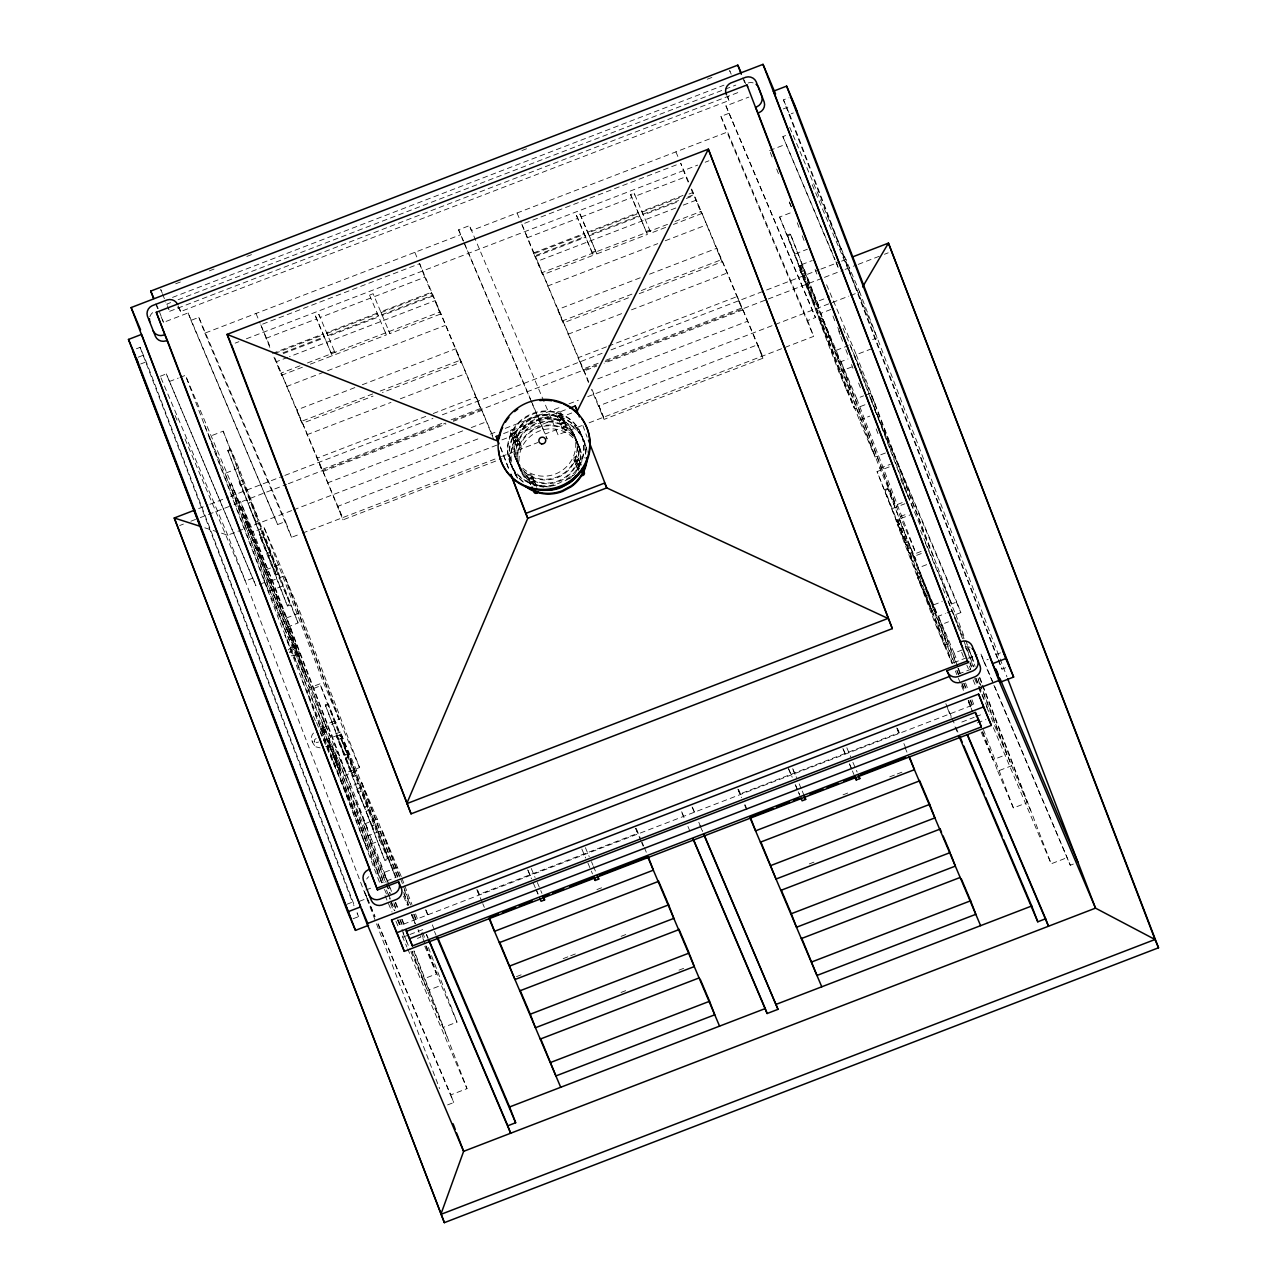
<?xml version="1.0" encoding="UTF-8"?>
<svg xmlns="http://www.w3.org/2000/svg" width="1287" height="1287" viewBox="0 0 1287 1287"><rect width="100%" height="100%" fill="white"/><g stroke="black" fill="none" stroke-linecap="round" stroke-linejoin="round"><path stroke-width="0.75" stroke-dasharray="5 3.75" d="M288.111 649.967L293.227 645.897L293.597 647.763L292.792 644.884L294.24 648.278L294.112 646.685M289.511 652.042L294.466 648.648L293.774 645.173L294.868 648.037M320.19 729.504L321.863 728.169L322.603 731.885C317.825 725.192 324.388 722.506 325.144 732.448L323.906 732.93L324.067 731.225M321.444 728.715L321.589 729.472M313.497 733.075C309.363 736.727 312.339 744.143 316.2 747.055M316.168 738.481L314.559 739.719L314.35 742.181C312.838 737.869 314.897 744.095 318.565 742.036M561.904 481.628L558.976 483.22A38.272 37.291 -23 0 1 507.625 446.122A38.272 37.291 -23 0 1 564.43 415.46A38.272 37.291 -23 0 1 567.76 478.474L563.368 480.839M565.122 480.743L568.05 479.166A38.272 37.291 -23 0 0 572.651 475.305M321.605 735.617C327.767 734.668 320.93 727.428 322.957 726.721M175.708 283.8L181.322 281.644M209.395 270.849L215.009 268.677M246.831 256.435L252.445 254.279M521.927 150.547L529.424 147.667M707.207 79.231L712.821 77.075M172.522 297.41L723.97 85.167M170.64 302.622L166.892 304.07L168.967 309.491L166.586 304.038M178.121 299.742L735.826 85.087M169.659 311.293L738.593 92.31M178.153 305.839L180.582 311.583L728.957 100.531L728.394 99.083A8.671 8.462 -23 0 1 728.04 96.058M161.148 316.843L163.497 322.394L188.111 312.918L277.638 524.549L285.505 521.525L291.554 537.322L300.675 533.815M728.812 113.369L720.945 116.393L807.609 320.576L815.475 317.535L725.965 105.904L748.809 97.104M188.111 312.918L190.975 320.383L198.825 317.358L285.505 521.525M136.39 348.777L140.09 347.345L146.235 361.84L354.311 905.372M997.393 658.268L783.477 99.871L789.028 97.732M531.563 402.155L458.606 229.81L469.465 225.627L558.043 434.765L581.788 425.611M138.192 357.191L145.704 354.311M783.22 108.928L790.717 106.049M198.825 317.358L204.874 333.156L460.505 234.765M589.092 422.812L813.657 336.374L726.994 132.207L471.364 230.582L469.465 225.627M140.685 363.98L146.235 361.84M783.477 99.871L789.639 114.382L793.339 112.95M269.803 347.377L260.794 324.823L419.642 263.69L492.776 435.971M596.83 253.909L588.03 232.899L638.609 213.433L647.393 234.443L596.83 253.909L580.035 214.076L576.479 215.444L585.263 236.454L534.7 255.92L521.862 224.356L678.844 163.932M235.151 343.13L238.899 341.698M246.38 338.803L697.683 165.106M705.179 162.226L708.912 160.778M282.995 352.783L324.211 336.921L315.412 315.926L318.983 314.559L335.762 354.392L386.341 334.926L385.199 331.949L388.771 330.582L389.897 333.542L440.476 314.076L435.296 300.563L289.527 356.66M318.983 314.559L320.125 317.519L370.688 298.053L369.546 295.093L373.117 293.709L389.897 333.542M580.035 214.076L588.835 235.071L639.398 215.605L630.614 194.61L634.169 193.243L650.965 233.076L665.942 227.3M160.183 376.271L166.296 373.922L255.904 585.746L166.296 373.922M838.11 267.503L782.866 136.599L788.995 134.25M265.975 338.352L316.554 318.886M381.917 314.72L432.48 295.254L424.823 277.22L374.26 296.686L373.117 293.709M527.043 237.87L577.606 218.404M581.177 217.036L631.756 197.571M688.175 182.143L685.891 176.737L635.311 196.203L634.169 193.243M169.24 381.579L178.233 378.121M180.035 377.429L185.441 375.354L272.104 579.52L367.535 828.78L362.435 830.742L315.588 720.382M769.594 150.515L785.81 144.273M272.506 353.426L323.069 333.96L332.207 355.759L305.984 365.846M533.558 252.944L584.137 233.478L593.259 255.276L542.696 274.742L535.038 256.708L533.558 252.944L533.896 253.732L584.475 234.266L593.259 255.276M587.692 232.11L638.272 212.645L647.393 234.443M683.043 195.415L641.827 211.277L643.307 215.026L678.892 201.335M274.71 353.491L323.407 334.749L332.207 355.759M326.978 333.381L377.541 313.915M381.113 312.548L431.676 293.082M642.165 212.065L679.633 197.651M688.995 194.047L692.744 192.6L701.528 213.61L673.439 224.421M327.767 335.553L378.346 316.087M642.969 214.237L678.555 200.547M687.918 196.943L693.548 194.771L692.406 191.811M283.333 353.571L324.549 337.725M432.818 296.042L382.239 315.508L380.775 311.76L431.354 292.294L440.476 314.076M535.038 256.708L585.601 237.242M589.173 235.875L639.736 216.409M686.389 198.455L693.87 195.56M287.661 357.384L276.448 361.695L281.628 375.225L304.102 366.57M675.804 207.995L537.516 261.213L542.696 274.742M683.268 205.116L696.364 200.08L701.528 213.61M331.065 352.799L334.636 351.415L335.762 354.392M592.117 252.316L595.688 250.933M646.267 231.467L649.822 230.1L650.965 233.076M299.951 365.846L281.258 373.037L302.091 423.423L373.101 396.09M307.432 362.966L440.106 311.904L460.939 362.29L382.448 392.503M667.535 224.372L542.326 272.554L563.143 322.957L630.421 297.056M674.999 221.493L701.174 211.422L721.991 261.808L637.902 294.176M286.438 386.567L325.691 371.46M327.558 370.736L445.286 325.418M547.506 286.084L657.754 243.645M665.234 240.766L706.354 224.952M230.856 449.227L227.815 450.386L247.024 500.498L250.064 499.324L223.198 431.177L209.331 436.518L268.629 591.409L282.496 586.068L290.154 604.118L287.114 605.276L260.569 537.934L259.25 534.459L262.291 533.285L269.948 551.319L266.908 552.493L259.25 534.459M806.161 284.379L779.616 217.02L791.762 212.355M354.842 387.612L296.911 409.909L302.091 423.423M362.323 384.733L455.759 348.761L460.939 362.29M640.202 277.783L557.979 309.427L563.143 322.957M649.549 274.179L716.827 248.278L721.991 261.808M372.747 393.919L301.721 421.251L322.554 471.637L445.897 424.163M380.212 391.039L460.569 360.103L481.402 410.505L453.362 421.283M631.933 294.144L562.789 320.769L583.606 371.155L596.701 366.119M641.28 290.556L721.637 259.62L742.454 310.022L604.166 363.24M779.616 217.02L787.274 235.054L790.315 233.896L790.652 234.684L818.516 305.518L815.475 306.676L807.818 288.642L810.858 287.468L818.516 305.518M228.153 451.19L231.193 450.016L238.851 468.05L257.722 517.358L254.681 518.532L256.016 522.007L259.057 520.833L277.944 570.157L274.903 571.315L248.359 503.973L251.399 502.799M790.652 234.684L787.612 235.859L814.14 303.201L817.197 302.027M306.901 434.765L391.007 402.397M400.337 398.809L465.749 373.632M567.969 334.282L622.152 313.433M631.499 309.829L726.817 273.15M238.851 468.05L224.984 473.391L284.282 628.281L298.15 622.94L271.605 555.598L268.565 556.756L287.451 606.08L290.492 604.906L298.15 622.94M795.269 253.893L807.399 249.211M339.076 719.353L323.423 682.496L309.556 687.821L231.467 484.089L229.794 484.732L289.092 639.623L290.765 638.979L306.419 675.836L304.746 676.495L245.447 521.589L247.12 520.945L325.209 724.694L339.076 719.353L279.778 564.462L264.125 527.59L250.257 532.931M885.424 452.992L875.031 456.998L859.378 420.125L800.08 265.235L812.226 260.553M262.291 533.285L243.404 483.976L240.363 485.135L239.044 481.66L242.085 480.501L259.057 520.833M798.503 266.329L801.544 265.17L809.201 283.204L790.315 233.896M864.961 404.778L854.568 408.783L799.822 269.82L802.863 268.645L810.52 286.679L879.841 468.323L895.495 505.196L904.166 501.866M425.772 416.393L317.374 458.108L322.554 471.637M433.236 413.513L476.222 396.975L481.402 410.505M606.467 346.846L578.442 357.625L583.606 371.155M608.333 346.123L737.29 296.493L742.454 310.022M198.632 508.606L208.011 505.003M209.878 504.279L228.619 497.072M230.502 496.348L282.979 476.142M284.861 475.418L432.947 418.42M442.31 414.816L603.506 352.767M611.019 349.887L764.719 290.733M766.585 290.009L819.079 269.803M820.945 269.08L839.687 261.872M841.569 261.148L849.066 258.269M441.795 423.423L322.184 469.449L343.018 519.851L501.866 458.703M451.142 419.819L481.032 408.317L494.031 440.267M598.198 363.224L583.252 368.967L588.432 382.496M605.678 360.344L742.1 307.834L762.918 358.22L604.07 419.369L591.553 389.864M270.72 581.145L284.588 575.804L300.241 612.676L359.54 767.567L345.656 772.908L253.249 531.676L240.476 501.56L238.578 502.284L251.367 532.4L306.419 675.836M179.649 525.546L183.397 524.099M190.894 521.219L198.391 518.323M200.273 517.599L232.143 505.341M234.009 504.617L286.502 484.411M288.368 483.703L445.833 423.101M453.33 420.205L597.651 364.655M605.147 361.776L766.36 299.726M768.226 299.002L822.586 278.089M824.468 277.365L843.21 270.141M845.076 269.417L856.322 265.09M858.204 264.382L882.576 255.003M884.442 254.279L888.191 252.831M787.274 235.054L806.482 285.167L809.539 283.993M799.822 269.82L807.48 287.854L810.52 286.679M327.365 482.979L463.787 430.469M471.267 427.59L486.213 421.83M597.763 378.893L747.28 321.364M800.08 265.235L815.733 302.091L829.6 296.766M291.634 510.601L227.751 535.183L220.109 532.721M293.516 509.877L480.92 437.741M490.283 434.137L497.779 431.258M505.276 428.362L561.502 406.724M568.999 403.845L578.362 400.241M587.741 396.637L773.262 325.225M775.144 324.501L848.793 296.155M850.594 295.463L859.636 291.988L1006.965 676.849M503.571 433.59L566.007 409.556M830.952 309.427L820.543 313.433L836.196 350.305L895.495 505.196M501.962 439.864L571.75 412.998M818.709 319.128L821.75 317.953L838.722 358.301L835.681 359.475M496.685 445.173L337.837 506.322L343.018 519.851M260.569 537.934L263.626 536.759L290.492 604.906M823.085 321.428L820.044 322.603L838.915 371.911L846.573 389.961L849.613 388.787L849.951 389.575L846.91 390.749L827.702 340.637L830.742 339.462M531.225 400.868L545.27 433.976L556.145 429.794L558.043 434.765M302.493 533.108L497.763 457.963M501.496 456.515L538.046 442.455M826.367 337.162L829.407 335.987M267.246 553.281L270.286 552.107L277.944 570.157M268.227 555.968L271.284 554.794M828.024 341.425L831.064 340.267L849.951 389.575M265.91 569.803L279.778 564.462M836.196 350.305L848.326 345.64M252.96 578.088L245.302 581.032L183.623 435.714M872.602 339.591L877.187 337.821L810.826 181.483M268.565 556.756L276.222 574.806L279.263 573.632M259.507 584.362L272.104 579.52M826.592 284.781L856.257 354.681L872.473 348.439M921.154 551.399L915.958 553.41L900.305 516.537L841.006 361.647L847.94 358.976M838.915 371.911L852.782 366.57M286.374 618.017L300.241 612.676M841.006 361.647L856.659 398.52L863.593 395.849M865.331 395.173L870.527 393.178L929.825 548.069M859.378 420.125L869.787 416.119M296.509 654.616C299.726 658.317 295.318 649.179 296.83 653.088M297.973 655.356L295.881 651.882L289.704 652.589M879.841 468.323L890.25 464.334M328.314 703.78L325.273 704.954L352.139 773.101L355.18 771.927L320.656 685.746L306.773 691.087L366.071 845.977L379.938 840.636L387.596 858.67L384.556 859.845L365.685 810.537L368.725 809.362L395.592 877.509L381.724 882.85L361.261 834.636M936.18 612.853L928.522 594.819L925.482 595.994L933.139 614.028L936.18 612.853L934.845 609.378L931.804 610.553L877.074 471.589L890.942 466.248M884.732 489.623L887.773 488.449L906.981 538.561L903.941 539.72L877.074 471.589M325.595 705.743L328.635 704.568L355.18 771.927M888.11 489.237L885.07 490.411L911.598 557.77L914.639 556.595L915.974 560.07L912.933 561.245M336.293 722.618L322.426 727.943L381.724 882.85M892.711 508.445L904.858 503.78M359.54 767.567L343.886 730.694L330.019 736.035L240.476 501.56M900.305 516.537L907.238 513.867M397.49 877.187L356.756 770.816L341.119 733.944L327.236 739.285L382.255 882.979M952.541 663.481L897.538 519.787L911.405 514.446M336.486 736.228L339.527 735.054L347.184 753.088L344.144 754.262L336.486 736.228L364.35 807.062L367.39 805.887M895.945 520.897L898.986 519.723L915.974 560.07M328.426 745.591C332.432 751.061 330.63 742.856 328.7 740.266L327.461 740.749L329.07 742.551M337.821 739.703L340.862 738.529L348.52 756.563L367.728 806.676L364.688 807.85L345.817 758.526L348.857 757.367L356.515 775.401L375.386 824.71L372.345 825.884L373.68 829.359L376.721 828.184L395.592 877.509M331.354 747.087L330.888 745.977C329.182 746.476 328.78 736.92 323.52 740.733M334.491 758.477L331.145 749.645L332.722 749.034L340.83 770.076L339.253 770.688L334.202 757.834M331.499 750.482L335.762 761.437M332.175 751.399L332.014 750.997M331.917 751.367L331.145 749.645M334.17 757.625L333.478 755.775L334.411 756.82M333.478 755.775L336.969 762.982M903.603 538.931L906.643 537.773L887.773 488.449M337.001 757.657L334.829 758.493L335.376 759.797L337.532 758.96L335.231 759.443M334.974 758.847L337.13 758.011M344.482 755.051L347.522 753.892M345.479 757.737L348.52 756.563M905.276 543.211L908.316 542.036L934.845 609.378M334.829 759.378L336.695 762.515L335.762 760.907M338.98 769.176L335.939 761.888M356.756 770.816L342.889 776.158L383.606 882.528M897.538 519.787L913.175 556.66L923.583 552.654M345.817 758.526L353.475 776.576L356.515 775.401M399.372 876.881L377.22 819.031L361.583 782.158L347.699 787.499L384.137 882.673M926.656 564.655L918.001 568.001L933.638 604.874L957.222 666.457M379.938 840.636L361.068 791.328L358.027 792.486L356.692 789.011L359.733 787.853L376.721 828.184M916.151 573.68L919.191 572.522L926.849 590.556L923.809 591.73L916.151 573.68L897.28 524.372L900.321 523.198L898.986 519.723M917.486 577.171L920.527 575.997L928.184 594.031L925.144 595.205L917.486 577.171L936.357 626.479L944.014 644.514L947.055 643.339L947.393 644.127L944.352 645.302L925.144 595.205M954.423 663.175L907.978 541.248L904.938 542.406L924.146 592.519L927.187 591.344M369.063 810.15L366.023 811.325L384.893 860.633L387.934 859.459M377.22 819.031L363.352 824.372L385.505 882.222M933.638 604.874L942.309 601.528M920.462 530.373L951.688 603.941L956.772 601.994L960.826 612.58L955.742 614.543L925.289 542.808M401.254 876.56L382.046 830.372L368.162 835.697L386.036 882.367M957.753 666.586L938.464 616.2L945.398 613.529M947.119 612.869L952.332 610.875L963.046 638.867M391.489 891.376L371.589 839.365L366.489 841.328L320.431 732.802M936.357 626.479L948.503 621.798M397.683 867.229L383.816 872.57L387.387 881.901M938.464 616.2L954.101 653.072L967.985 647.731L972.795 659.073M953.747 662.676L965.877 658.011M365.942 890.009L373.133 887.242M968.097 658.252L977.106 654.777M346.895 904.246L352.461 902.123L353.989 905.742M995.848 654.649L1001.399 652.509M359.411 901.318L367.068 898.374L374.871 916.762M1073.358 864.06L1070.301 865.234L980.71 653.394L983.638 661.068L988.239 659.298M958.558 674.018L970.704 669.353L969.272 665.62M353.056 918.757L358.606 916.617L357.175 912.869M998.165 660.086L1002.01 669.143L1005.71 667.712M897.473 729.456L898.76 732.834L739.912 793.966L738.625 790.588M403.507 924.179L972.425 705.196M402.879 937.193L408.156 935.166M409.909 934.491L423.986 929.069M961.823 722.055L974.13 717.326M975.9 716.65L982.93 713.947M417.406 938.384L420.865 937.049L418.018 929.584M977.283 722.892L985.955 719.562M596.927 889.574L602.525 887.419M843.033 794.851L848.648 792.679M889.751 776.865L895.366 774.71M897.232 773.986L902.831 771.83M425.804 945.929L436.518 973.921L422.651 979.262L411.937 951.27M981.209 732.11L992.937 759.764L1006.804 754.423L982.528 690.974M413.819 950.948L443.114 1027.46L456.982 1022.119L441.328 985.263L427.461 990.604L412.467 951.415M982.753 731.917L997.747 771.106L1011.63 765.765L978.04 678.056M516.473 976.624L522.088 974.468M563.191 958.638L568.806 956.482M570.672 955.758L576.27 953.603M621.122 936.341L626.737 934.185M809.298 863.915L814.912 861.759M997.747 771.106L1013.4 807.963L1027.267 802.621L982.271 685.054M621.026 992.454L626.64 990.298M678.973 970.157L684.571 968.001M378.185 923.809L450.804 1094.883L467.004 1088.641L414.35 951.093M993.387 727.686L1051.157 863.802L1067.373 857.56M447.603 1104.906L453.732 1102.541L450.804 1094.883M325.708 746.46L329.182 745.945L327.509 743.436L328.732 746.299M320.141 747.86L315.894 746.846M291.216 655.823C294.61 655.726 298.021 653.555 296.654 654.97M204.826 527.815L218.211 532.11M340.83 770.076L332.722 749.034M336.422 763.191L336.1 762.306M789.719 127.268L859.636 291.988M782.866 136.599L835.183 259.845M835.955 261.679L838.304 267.197M744.095 79.923L745.672 83.623M742.728 77.944L745.076 83.494M791.425 206.821L788.674 200.338L791.537 207.802M843.017 328.378L875.337 404.52M983.638 661.068L1070.301 865.234M870.109 397.812L956.772 601.994M874.163 408.413L960.826 612.58M731.209 74.212L729.665 70.592L731.048 74.212M900.755 479.584L934.635 559.411M942.824 588.465L946.733 597.683M964.06 638.513L947.522 599.533L962.515 638.722M969.32 666.103L970.704 669.353M974.613 678.555L977.734 685.939M978.522 687.773L980.871 693.307M986.341 706.209L989.783 714.317M991.167 717.551L1032.094 813.963M727.123 96.219L728.957 100.531M806.482 285.167L814.14 303.201M966.843 665.154L968.403 668.822M973.085 679.858L976.206 687.226M846.91 390.749L854.568 408.783M725.965 105.904L815.475 317.535M924.146 592.519L931.804 610.553M944.352 645.302L952.01 663.352L933.139 614.028M958.397 678.378L960.745 683.896M961.518 685.746L963.866 691.28M968.564 702.332L972.473 711.55L968.194 700.353M945.832 703.667L951.302 716.537M952.09 718.371L955.211 725.739M955.984 727.573L958.332 733.091M955.002 726.817L958.139 734.169M675.9 151.866L678.651 158.349M688.529 181.644L680.71 163.208L685.891 176.737M691.666 189.012L762.564 356.049M691.248 189.366L693.548 194.771M897.409 728.329L900.482 735.537M903.876 743.548L906.177 748.954M896.701 727.975L898.76 732.834M905.018 747.57L907.367 753.104M630.614 194.61L638.272 212.645M846.846 747.795L850.675 756.804M852.911 762.371L857.126 772.023M843.275 749.163L846.347 756.37M849.742 764.381L852.042 769.787M842.888 748.519L845.945 755.742M849.34 763.738L851.64 769.159M852.412 770.961L853.941 774.565M576.479 215.444L584.137 233.478M792.712 768.629L796.54 777.638M799.163 783.847L801.463 789.253M802.235 791.071L804.52 796.476M793.082 769.787L796.138 777.01M788.368 768.194L792.197 777.219M795.607 785.215L799.436 794.24M788.738 769.353L791.811 776.576M795.205 784.571L797.506 789.993M798.262 791.795L799.806 795.398M517.052 213.015L521.171 222.731M521.862 224.356L588.722 381.869M591.859 389.253L603.716 417.181M738.561 789.462L741.634 796.685M745.028 804.681L747.329 810.102M737.853 789.108L741.489 797.65M744.61 805.035L746.959 810.553M573.793 433.96A31.58 30.775 -23 0 1 539.124 475.852A31.58 30.775 -23 0 1 520.061 426.077A31.58 30.775 -23 0 1 573.793 433.96L575.112 437.033A31.58 30.775 -23 0 1 540.427 478.941A31.58 30.775 -23 0 1 521.364 429.166A31.58 30.775 -23 0 1 575.112 437.033M575.402 437.741A31.58 30.775 -23 0 1 540.717 479.633A31.58 30.775 -23 0 1 521.669 429.858A31.58 30.775 -23 0 1 575.402 437.741L576.705 440.814A31.58 30.775 -23 0 1 542.036 482.722A31.58 30.775 -23 0 1 522.972 432.947A31.58 30.775 -23 0 1 576.705 440.814M577.01 441.521A31.58 30.775 -23 0 1 542.326 483.413A31.58 30.775 -23 0 1 523.278 433.639A31.58 30.775 -23 0 1 577.01 441.521L578.313 444.594M578.619 445.302L579.922 448.375M560.987 413.095A2.365 2.301 -23 0 1 558.381 416.248A2.365 2.301 -23 0 1 556.949 412.516A2.365 2.301 -23 0 1 560.987 413.095L562.29 416.184A2.365 2.301 -23 0 1 559.684 419.321A2.365 2.301 -23 0 1 558.268 415.588A2.365 2.301 -23 0 1 562.29 416.184M562.58 416.875A2.365 2.301 -23 0 1 559.99 420.029A2.365 2.301 -23 0 1 558.558 416.296A2.365 2.301 -23 0 1 562.58 416.875L563.899 419.964A2.365 2.301 -23 0 1 561.293 423.101A2.365 2.301 -23 0 1 559.861 419.369A2.365 2.301 -23 0 1 563.899 419.964M564.189 420.656A2.365 2.301 -23 0 1 561.582 423.809A2.365 2.301 -23 0 1 560.167 420.077A2.365 2.301 -23 0 1 564.189 420.656L565.492 423.745A2.365 2.301 -23 0 1 562.902 426.882A2.365 2.301 -23 0 1 561.47 423.15A2.365 2.301 -23 0 1 565.492 423.745M565.797 424.437A2.365 2.301 -23 0 1 563.191 427.59A2.365 2.301 -23 0 1 561.759 423.857A2.365 2.301 -23 0 1 565.797 424.437L567.1 427.525A2.365 2.301 -23 0 1 564.51 430.662A2.365 2.301 -23 0 1 563.079 426.93A2.365 2.301 -23 0 1 567.1 427.525M578.185 458.059A2.365 2.301 -23 0 1 575.595 461.196A2.365 2.301 -23 0 1 574.163 457.464A2.365 2.301 -23 0 1 578.185 458.059L579.504 461.132A2.365 2.301 -23 0 1 576.898 464.269A2.365 2.301 -23 0 1 575.466 460.553A2.365 2.301 -23 0 1 579.504 461.132M579.793 461.84A2.365 2.301 -23 0 1 577.187 464.977A2.365 2.301 -23 0 1 575.772 461.245A2.365 2.301 -23 0 1 579.793 461.84L581.097 464.913A2.365 2.301 -23 0 0 578.265 463.545A2.365 2.301 -23 0 0 576.576 466.232A2.365 2.301 -23 0 0 579.118 468.066M556.563 414.8L557.866 417.889M558.172 418.581L559.475 421.669M559.765 422.361L561.084 425.45M561.373 426.142L562.692 429.231M573.777 459.749L575.08 462.837M575.369 463.529L576.689 466.618M576.978 467.31L578.281 470.398M458.606 229.81L463.304 240.846M464.076 242.68L530.437 399.034M532.335 403.989L547.168 438.947L545.27 433.976M692.551 807.56L695.672 814.928M698.793 822.28L702.702 831.482M692.1 807.013L695.237 814.365M699.919 825.401L702.252 830.919M681.692 811.743L684.813 819.111M687.934 826.463L690.282 831.981M682.03 813.03L684.378 818.548M514.88 430.839A2.365 2.301 -23 0 1 512.29 433.992A2.365 2.301 -23 0 1 510.859 430.26A2.365 2.301 -23 0 1 514.88 430.839L516.184 433.928A2.365 2.301 -23 0 1 513.593 437.065A2.365 2.301 -23 0 1 512.162 433.333A2.365 2.301 -23 0 1 516.184 433.928M516.489 434.62A2.365 2.301 -23 0 1 513.883 437.773A2.365 2.301 -23 0 1 512.451 434.041A2.365 2.301 -23 0 1 516.489 434.62L517.792 437.709A2.365 2.301 -23 0 1 515.202 440.846A2.365 2.301 -23 0 1 513.77 437.113A2.365 2.301 -23 0 1 517.792 437.709M518.098 438.4A2.365 2.301 -23 0 1 515.492 441.538A2.365 2.301 -23 0 1 514.06 437.821A2.365 2.301 -23 0 1 518.098 438.4L519.401 441.489A2.365 2.301 -23 0 1 516.795 444.626A2.365 2.301 -23 0 1 515.379 440.894A2.365 2.301 -23 0 1 519.401 441.489M519.691 442.181A2.365 2.301 -23 0 1 517.101 445.318A2.365 2.301 -23 0 1 515.669 441.602A2.365 2.301 -23 0 1 519.691 442.181L521.01 445.27A2.365 2.301 -23 0 1 518.404 448.407A2.365 2.301 -23 0 1 516.972 444.675A2.365 2.301 -23 0 1 521.01 445.27M532.094 475.788A2.365 2.301 -23 0 1 529.488 478.941A2.365 2.301 -23 0 1 528.056 475.209A2.365 2.301 -23 0 1 532.094 475.788L533.397 478.877A2.365 2.301 -23 0 1 530.791 482.014A2.365 2.301 -23 0 1 529.375 478.281A2.365 2.301 -23 0 1 533.397 478.877M533.687 479.568A2.365 2.301 -23 0 1 531.097 482.722A2.365 2.301 -23 0 1 529.665 478.989A2.365 2.301 -23 0 1 533.687 479.568L535.006 482.657M535.295 483.349L536.615 486.438M510.456 432.545L511.776 435.633M512.065 436.325L513.384 439.414M513.674 440.106L514.977 443.195M515.283 443.886L516.586 446.975M527.67 477.493L528.973 480.582M529.279 481.274L530.582 484.362A2.365 2.301 -23 0 1 531.772 481.435A2.365 2.301 -23 0 1 534.829 482.303A2.365 2.301 -23 0 1 534.169 485.376M514.848 456.644L516.167 459.732M516.457 460.424L517.76 463.513M518.066 464.205L519.369 467.294M519.675 467.985L520.978 471.058M414.832 252.349L416.891 257.207M636.357 828.796L640.186 837.821M642.052 842.229L643.58 845.832M644.353 847.634L646.653 853.04M635.649 828.442L640.829 840.684M641.618 842.535L643.178 846.219M369.546 295.093L386.341 334.926M585.392 847.634L589.221 856.643M591.473 861.679L593.017 865.298M593.387 866.457L596.074 872.506M581.821 849.002L585.649 858.011M587.918 863.062L592.503 873.889M315.412 315.926L323.069 333.96M531.258 868.468L535.07 877.477M537.339 882.528L541.94 893.339M528.088 870.479L531.145 877.686M536.068 889.301L538.368 894.722M527.686 869.835L531.515 878.86M533.381 883.252L537.982 894.079M255.984 313.481L260.119 323.214M260.794 324.823L270.978 348.793M274.887 358.011L342.648 517.664M273.97 357.191L281.628 375.225M477.509 889.944L480.566 897.152M476.801 889.59L481.981 901.817M482.77 903.667L484.33 907.351M204.874 333.156L291.554 537.322M190.975 320.383L277.638 524.549M178.813 307.271L180.582 311.583M426.061 910.134L429.182 917.486M432.303 924.854L434.652 930.372M434.459 931.45L436.02 935.134M162.275 293.195L160.746 289.575L165.814 302.236M239.044 481.66L256.016 522.007M426.592 934.475L428.153 938.159M426.319 934.587L427.879 938.271M156.242 304.038L158.591 309.588M155.647 303.909L157.995 309.443M204.52 425.177L291.184 629.343M403.539 896.219L407.448 905.437M411.357 914.655L415.283 923.873L411.776 914.51M424.79 946.267L436.518 973.921M288.417 626.801L301.19 656.917L299.308 657.641L286.518 627.525L290.765 638.979L231.467 484.089M356.692 789.011L373.68 829.359M263.819 580.067L350.482 784.25M367.535 828.78L280.856 624.613L185.441 375.354M371.589 839.365L284.91 635.199L380.341 884.475M325.144 732.448L323.632 728.683M323.327 729.021L323.97 730.549M328.845 742.02L329.375 743.291M301.962 679.745L387.95 882.287M334.443 758.22L335.424 760.569M313.401 716.248L315.749 721.766M384.475 889.317L386.534 894.175M390.444 903.394L393.581 910.778M397.49 919.996L400.627 927.364M402.879 932.673L410.135 949.758M410.907 951.608L447.924 1038.802M385.022 895.511L392.052 912.065M395.962 921.251L399.083 928.619M402.204 935.971L406.885 947.007M407.673 948.841L467.004 1088.641M160.988 377.879L227.751 535.183L375.804 921.926M175.048 415.492L177.381 421.01M366.473 896.219L364.141 890.701L367.068 898.374M367.262 898.069L375.064 916.457M378.008 924.13L453.732 1102.541M357.078 912.982L358.606 916.617M334.202 755.968L334.684 757.528M334.411 756.499L336.534 762.113M334.443 757.383L333.864 755.919L334.797 758.413M338.561 768.741L339.253 770.688M334.684 757.19L336.647 762.354L335.923 760.601M334.636 757.271L335.28 758.944M335.65 760.038L336.052 760.89M335.312 759.185L335.73 760.07M789.639 114.382L997.698 657.898M998.422 659.764L1002.01 669.143M856.257 354.681L951.688 603.941M955.742 614.543L964.977 638.658M965.684 640.524L974.935 664.671M979.938 677.734L982.078 683.333M982.785 685.199L1051.157 863.802M967.985 647.731L975.128 666.393M979.407 677.589L981.547 683.188M854.874 356.306L914.172 511.196M963.754 640.733L973.76 666.859M850.787 346.83L858.638 367.358M859.346 369.224L909.362 499.855M965.379 646.187L973.229 666.714M978.233 679.777L981.804 689.108M969.722 661.566L971.878 667.165M976.157 678.362L989.011 711.952M969.915 663.288L971.347 667.02M975.626 678.217L984.925 702.477M837.789 327.381L839.928 332.979M770.302 152.349L772.425 157.899M776.672 168.967L778.78 174.501M797.248 222.731L799.388 228.33M802.251 235.794L804.391 241.393M815.105 269.385L817.245 274.984M832.962 316.055L835.118 321.653M838.69 330.984L840.121 334.717M840.829 336.583L842.969 342.181M845.832 349.646L847.972 355.244M851.527 364.511L852.943 368.227M858.622 383.076L860.762 388.642M876.174 428.925L878.313 434.491M961.679 652.252L963.786 657.786M856.659 398.52L915.958 553.41M954.101 653.072L956.965 660.537M965.54 682.93L967.679 688.529M971.975 699.726L974.822 707.19M983.397 729.584L1013.4 807.963M958.461 668.452L960.601 674.05M964.172 683.381L967.036 690.846M970.607 700.176L973.471 707.641M957.93 668.323L960.07 673.921M963.641 683.252L966.505 690.717M970.076 700.048L972.94 707.512M982.222 731.772L992.937 759.764M838.722 358.301L837.403 354.826L834.362 356L815.475 306.676M810.858 287.468L829.745 336.792L826.704 337.95L807.48 287.854M928.522 594.819L947.393 644.127M957.287 670.64L958.718 674.372M962.29 683.703L964.43 689.301M968.709 700.498L971.572 707.963M801.544 265.17L802.863 268.645M815.733 302.091L875.031 456.998M913.175 556.66L953.908 663.03M956.756 670.495L958.188 674.227M961.759 683.558L964.623 691.022M955.404 670.945L956.82 674.678M807.609 320.576L813.657 336.374M720.945 116.393L726.994 132.207M947.747 708.847L951.109 717.615M762.918 358.22L757.737 344.707L598.905 405.839L604.07 419.369M582.882 425.547L587.129 437.194M500.386 446.782L509.507 470.608M500.434 447.409L508.848 469.417M419.642 263.69L424.823 277.22M635.762 828.233L637.708 833.316L478.861 894.449L476.914 889.381M425.627 909.796L428.314 916.827M401.978 878.426L404.118 884.024M404.826 885.89L411.969 904.552M415.556 913.883L418.404 921.347M422.699 932.544L424.839 938.143M428.41 947.473L456.982 1022.119M284.588 575.804L343.886 730.694M382.046 830.372L399.903 877.026M400.611 878.892L402.751 884.491M403.474 886.357L410.617 905.018M414.189 914.349L417.052 921.814M421.332 933.011L423.471 938.609M426.335 946.074L441.328 985.263M404.375 889.944L410.086 904.874M413.658 914.204L416.521 921.669M422.94 938.464L425.096 944.063M264.125 527.59L323.423 682.496M361.583 782.158L398.005 877.332M403.732 892.261L408.719 905.324M412.29 914.655L415.154 922.119M403.909 893.982L408.204 905.179M341.119 733.944L396.123 877.654M270.286 552.107L251.062 502.01L248.021 503.185L266.908 552.493M223.198 431.177L242.085 480.501M263.626 536.759L282.496 586.068M320.656 685.746L339.527 735.054M340.862 738.529L359.733 787.853M274.903 571.315L276.222 574.806M352.139 773.101L353.475 776.576M227.815 450.386L246.702 499.71M325.273 704.954L344.144 754.262M395.769 902.573L397.924 908.172M402.204 919.368L405.067 926.833M388.111 883.767L390.958 891.231M395.254 902.428L397.393 908.027M401.673 919.224L404.536 926.688M386.743 884.233L390.315 893.564M393.886 902.895L396.026 908.493M400.321 919.69L403.169 927.155M386.213 884.089L389.784 893.419M394.079 904.616L395.495 908.349M399.79 919.545L402.654 927.01M296.637 651.946L297.731 654.81M388.433 893.87L394.852 910.665M398.423 919.996L401.287 927.46M401.994 929.327L406.998 942.39M386.47 889.993L390.041 899.323M390.749 901.19L394.337 910.52M397.908 919.851L400.756 927.316M328.7 740.266L330.888 745.977M159.298 311.406L163.497 322.394M376.528 923.809L439.623 1088.641M140.09 347.345L352.461 902.123M323.343 727.927L322.458 725.578M331.676 750.788L331.869 750.578M335.746 761.614L336.148 762.724M247.12 520.945L251.367 532.4M323.632 729.745L324.227 731.306M312.001 740.588L312.5 742.068M517.792 478.233A38.272 37.291 -23 0 1 535.505 421.106A38.272 37.291 -23 0 1 586.792 451.673M530.743 484.475A2.365 2.301 -23 0 1 533.783 481.981A2.365 2.301 -23 0 1 534.909 485.649M578.474 469.9A2.365 2.301 -23 0 1 578.973 468.806M579.407 468.758A2.365 2.301 -23 0 1 577.043 465.54A2.365 2.301 -23 0 1 581.113 465.09M537.676 485.778A38.272 37.291 -23 0 1 510.215 436.599A38.272 37.291 -23 0 1 564.14 415.846A38.272 37.291 -23 0 1 576.56 470.817M555.469 485.151A38.272 37.291 -23 0 1 539.623 486.116M516.972 477.332A38.272 37.291 -23 0 1 536.743 421.46A38.272 37.291 -23 0 1 587.097 452.38M530.421 483.912A31.58 30.775 -23 0 1 539.446 430.984A31.58 30.775 -23 0 1 581.467 464.269M522.972 481.483A38.272 37.291 -23 0 1 533.912 417.326A38.272 37.291 -23 0 1 584.845 457.673M523.262 482.175A38.272 37.291 -23 0 1 534.202 418.034A38.272 37.291 -23 0 1 585.135 458.365M550.209 486.776A31.58 30.775 -23 0 1 517.824 451.399A31.58 30.775 -23 0 1 560.392 426.994A31.58 30.775 -23 0 1 575.064 472.522M573.101 475.16A31.58 30.775 -23 0 1 568.404 479.778M543.934 487.194A31.58 30.775 -23 0 1 519.498 446.862A31.58 30.775 -23 0 1 564.639 429.472A31.58 30.775 -23 0 1 573.407 475.852M578.153 469.803A2.365 2.301 -23 0 1 579.134 467.68M534.169 484.99A2.365 2.301 -23 0 1 536.325 485.907M533.864 485.826A2.365 2.301 -23 0 1 535.665 485.859M149.855 316.731A8.671 8.462 -23 0 1 154.585 311.454M177.509 306.982A8.671 8.462 -23 0 1 180.035 310.135M748.197 82.979A8.671 8.462 -23 0 1 753.329 82.915M965.186 646.894A8.671 8.462 -23 0 1 970.269 647.441M366.698 879.021A8.671 8.462 -23 0 1 368.774 876.704M377.204 313.127L326.641 332.593L328.105 336.341L378.684 316.875L377.204 313.127M314.189 741.36L314.157 741.425"/><path stroke-width="1.5" d="M862.612 286.921L888.432 243.114L1158.525 947.779L444.369 1222.65L174.26 517.985L194.884 510.054M153.539 298.407L150.74 291.087L737.821 65.138L740.958 72.522M1158.525 947.779L1155.018 939.494L440.846 1214.381L463.626 1151.334L367.004 923.712L131.129 307.561L763.014 64.35L775.578 93.967M377.493 889.928L369.594 869.32L368.114 869.883A8.671 8.462 -23 0 0 363.368 880.195L371.412 900.594A8.671 8.462 -23 0 0 381.837 905.083L396.863 899.291A8.671 8.462 -23 0 0 401.624 888.979L398.632 881.804L377.493 889.928L156.29 312.291L746.943 84.958L747.667 86.647M128.475 339.43L141.602 334.379L360.746 906.836L347.619 911.888L128.475 339.43L135.537 356.065M773.487 91.168L786.63 86.116L794.481 104.601L1013.625 677.059L1000.482 682.126L992.631 663.625L773.487 91.168L775.064 94.868M369.884 869.433L167.342 340.347L164.897 334.604L163.417 335.167A8.671 8.462 -23 0 1 153.008 330.695M167.342 340.347L165.862 340.91A8.671 8.462 -23 0 1 155.454 336.438L147.394 316.039A8.671 8.462 -23 0 1 152.156 305.711L167.197 299.935A8.671 8.462 -23 0 1 177.606 304.408M726.511 94.788L725.965 93.34A8.671 8.462 -23 0 1 730.71 83.028L745.752 77.252A8.671 8.462 -23 0 1 756.177 81.724L761.791 96.38A8.671 8.462 -23 0 1 757.029 106.692L755.549 107.271L757.995 112.999L759.475 112.436A8.671 8.462 -23 0 0 764.221 102.123L758.606 87.452A8.671 8.462 -23 0 0 756.064 84.298M852.814 256.821L888.432 243.114L1155.018 939.494L1095.51 908.139L998.889 680.501L763.014 64.35M499.034 443.758L496.219 436.422L499.887 435.006M569.691 408.14L575.192 406.016L577.268 410.875L708.349 149.163L892.309 628.619L411.052 813.851L227.091 334.395L708.349 149.163L892.309 628.619M510.955 474.919L525.707 513.433L604.681 483.027L606.74 487.886L887.982 618.436L406.724 803.667L527.767 518.291L510.923 474.276M376.769 888.239L967.422 660.907L968.146 662.596L946.991 670.736L947.554 672.184A8.671 8.462 -23 0 0 957.962 676.656L973.004 670.865A8.671 8.462 -23 0 0 977.75 660.553L972.135 645.881A8.671 8.462 -23 0 0 961.727 641.409L960.247 641.988L962.692 647.715M401.077 887.531L949.436 676.479L949.983 677.911A8.671 8.462 -23 0 0 960.392 682.383L975.433 676.608A8.671 8.462 -23 0 0 980.195 666.296L974.581 651.624A8.671 8.462 -23 0 0 972.039 648.471M992.631 663.625L1005.774 658.574L1013.625 677.059M367.004 923.712L998.889 680.501M347.619 911.888L355.469 930.372L368.597 925.321M391.521 920.06L978.587 694.095L991.344 725.401L404.279 951.35L391.521 920.06L399.372 938.545M396.428 932.866L983.493 706.901L991.344 725.401M405.807 929.616L409.652 938.673L978.587 719.69L981.354 726.914L412.419 945.897L406.274 931.402L975.192 712.419L981.354 726.914M498.696 914.188L489.333 917.792L494.514 931.321L653.362 870.173L648.181 856.659L599.485 875.401M502.445 912.74L515.556 907.705M519.304 906.257L532.416 901.206M549.082 894.787L543.468 896.959L544.594 899.919L541.039 901.286L539.897 898.326M552.831 893.355L564.076 889.027M569.691 886.856L594.031 877.493L595.173 880.453L598.745 879.085L597.602 876.109M772.86 808.654L750.385 817.309L755.566 830.839L914.413 769.69L909.877 757.866M776.608 807.222L789.719 802.171M793.468 800.723L799.082 798.567M810.15 794.304L823.262 789.269M827.01 787.821L838.239 783.493M843.854 781.338L855.099 777.01L856.241 779.97L859.796 778.603L858.67 775.643M860.536 774.919L905.485 757.609M804.52 796.476L805.662 799.436L802.091 800.82L800.964 797.843M499.324 942.663L658.172 881.515M760.376 842.181L919.224 781.032M509.797 965.99L668.645 904.858L673.825 918.387L514.977 979.52L499.613 942.036M770.849 865.524L929.697 804.375L934.877 817.905L776.029 879.037L760.681 841.553M519.787 990.861L678.635 929.729M780.839 890.379L939.687 829.246M520.077 990.234L530.26 1014.204L689.108 953.072L678.925 929.101M781.145 889.767L791.312 913.722L950.16 852.589L943.114 836.003M540.25 1039.076L699.098 977.927M801.302 938.593L960.15 877.461M550.723 1062.418L709.571 1001.27L714.735 1014.799L555.904 1075.932L540.54 1038.448M811.775 961.936L970.623 900.787L975.803 914.317L816.955 975.466L801.608 937.966M437.773 937.724L509.604 1106.949L765.234 1008.558L767.132 1013.512L777.991 1009.346L704.262 835.15M776.093 1004.375L1031.724 905.984L1037.772 921.798L1045.639 918.757L1048.487 926.222L967.293 734.941M428.925 939.993L507.786 1125.771L515.653 1122.747L509.604 1106.949M201.013 526.592L174.26 517.985L444.369 1222.65M790.894 97.024L797.039 111.519M1003.265 651.785L1009.41 666.296M995.977 669.16L998.326 674.678M999.886 678.346L1077.959 862.29M975.514 712.451L978.587 719.69M946.991 670.736L949.436 676.479M967.567 734.829L1045.639 918.757M959.893 736.775L962.242 742.293M963.802 745.961L980.195 784.587M981.756 788.271L984.088 793.789M985.649 797.473L1002.058 836.1M1003.619 839.767L1031.724 905.984M958.912 736.019L1037.772 921.798M919.529 780.421L929.697 804.375M939.993 828.619L941.553 832.303M961.228 878.667L970.623 900.787M908.944 756.788L980.614 925.659M858.268 774.999L859.796 778.603M854.697 776.367L856.241 779.97M804.134 795.833L805.662 799.436M750.096 817.937L821.766 986.791M703.812 834.603L777.991 1009.346M693.403 839.333L765.234 1008.558M692.953 838.786L767.132 1013.512M496.219 436.422L498.278 441.28L227.091 334.395L230.679 342.873M525.707 513.433L527.767 518.291L606.74 487.886L588.497 440.218M658.461 880.903L668.645 904.858M700.176 979.15L709.571 1001.27M647.876 857.271L719.562 1026.141M597.216 875.482L598.745 879.085M593.645 876.849L595.173 880.453M543.066 896.315L544.594 899.919M489.028 918.419L560.714 1087.274M436.792 936.968L515.653 1122.747M429.44 941.955L510.649 1133.236L507.786 1125.771M150.74 291.087L153.877 298.487M156.29 312.291L164.897 334.604M131.129 307.561L140.556 329.762M138.063 362.886L132.674 350.193L351.206 919.465M361.534 908.686L367.825 923.471M786.63 86.116L1005.774 658.574M1007.689 678.732L1095.51 908.139L463.626 1151.334L456.612 1132.994M995.543 669.192L1000.482 682.126M757.995 112.999L960.536 642.084M746.943 84.958L968.146 662.596M737.821 65.138L741.328 74.276M978.587 694.095L983.493 706.901M950.803 854.278L955.34 866.119L796.492 927.251L791.312 913.722M575.192 406.016L579.407 417.02M689.752 954.761L694.272 966.585L535.44 1027.734L530.26 1014.204M231.403 344.578L411.052 813.851M398.632 881.804L399.179 883.236A8.671 8.462 -23 0 1 394.433 893.548L379.392 899.34A8.671 8.462 -23 0 1 368.983 894.867M409.652 938.673L412.419 945.897M400.064 940.379L404.279 951.35M453.104 1123.824L455.212 1129.326M136.325 357.915L355.469 930.372M586.904 457.561A38.272 37.291 -23 0 1 570.961 486.036L562.178 490.781A38.272 37.291 -23 0 1 526.142 486.438M587.194 458.252A38.272 37.291 -23 0 1 571.267 486.727L562.467 491.473A38.272 37.291 -23 0 1 524.871 485.955M579.311 472.956A38.272 37.291 -23 0 1 569.658 482.947L560.875 487.693A38.272 37.291 -23 0 1 541.216 489.897M576.64 475.45A38.272 37.291 -23 0 1 569.369 482.255L560.569 487.001A38.272 37.291 -23 0 1 550.868 489.366M583.606 471.509A2.365 2.301 -23 0 1 581.708 475.611M582.609 471.685A2.365 2.301 -23 0 1 582.158 472.104M536.55 488.207A2.365 2.301 -23 0 1 532.48 488.674M532.191 488.143A2.365 2.301 -23 0 1 532.078 486.953M582.416 468.162A2.365 2.301 -23 0 1 579.52 471.669M538.143 491.988A2.365 2.301 -23 0 1 533.671 490.733M533.719 490.106A2.365 2.301 -23 0 1 533.188 489.8M581.66 418.5A46.026 44.836 -23 0 1 560.36 487.178A46.026 44.836 -23 0 1 498.696 450.434M499.115 438.674A46.026 44.836 -23 0 1 502.622 427.381M505.469 422.136A46.026 44.836 -23 0 1 508.976 417.294M514.575 411.599A46.026 44.836 -23 0 1 517.728 409.121M539.961 400.563A46.026 44.836 -23 0 1 551.914 400.772M553.86 401.094A46.026 44.836 -23 0 1 561.534 403.265M563.352 404.005A46.026 44.836 -23 0 1 579.214 415.444M149.839 321.766A8.671 8.462 -23 0 1 149.469 318.742M365.798 885.939A8.671 8.462 -23 0 1 365.444 883.928M541.73 443.902A3.475 3.378 -23 0 0 545.543 439.301A3.475 3.378 -23 0 0 539.639 438.433A3.475 3.378 -23 0 0 541.73 443.902M536.341 488.915A46.026 44.836 -23 0 0 586.888 427.847A46.026 44.836 -23 0 0 508.574 416.377A46.026 44.836 -23 0 0 536.341 488.915"/></g></svg>
